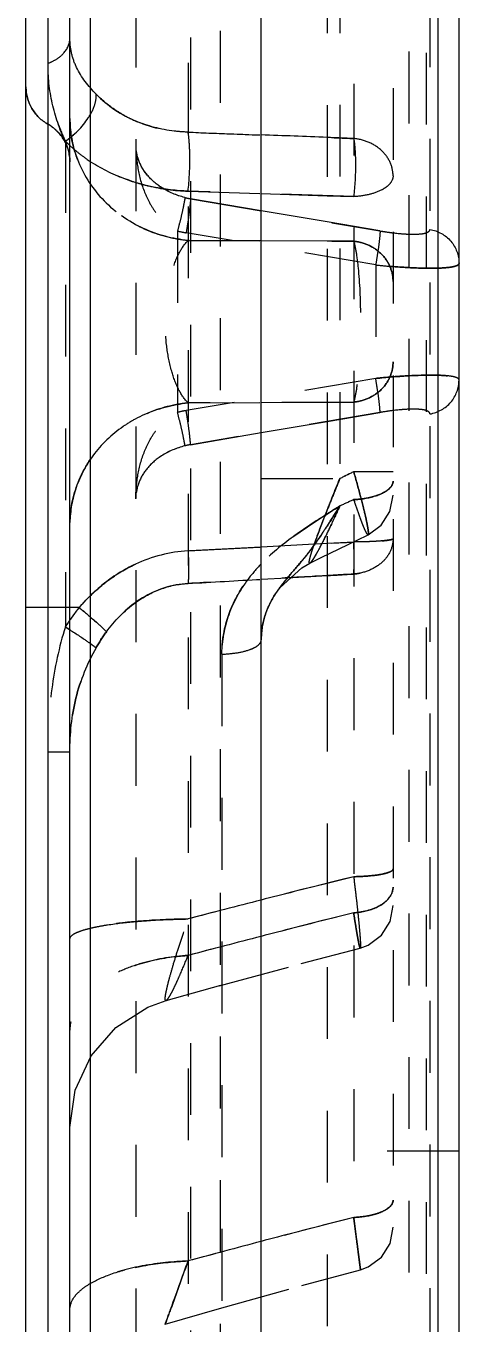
# Model space of a CAD drawing. Header units: millimetres. Extents: x 1727 to 4210, y -6182 to 759.
# Drawn here: x 3011.46 to 3021.31, y -535.51 to -505.99 of the extents above; entities that cross this region are included whole.
import ezdxf

# ---------------------------------------------------------------- set-up
doc = ezdxf.new("R2010")
doc.units = ezdxf.units.MM
doc.header["$LTSCALE"] = 16.335
doc.linetypes.add('HIDDEN', pattern=[0.2, 0.1, -0.1])
doc.layers.get('0').update_dxf_attribs({"linetype": 'CONTINUOUS'})
doc.layers.add('DEFAULT_2', color=8, linetype='HIDDEN')

msp = doc.modelspace()

# ---------------------------------------------------------------- linework, layer by layer
at = {"color": 7, "linetype": 'Continuous'}
for p, q in [((3012.931, -593.711), (3012.935, -415.917)), ((3016.811, -591.714), (3016.811, -415.714)), ((3020.838, -591.503), (3020.838, -415.925)), ((3012.461, -593.626), (3012.461, -416.416)), ((3021.311, -591.003), (3021.311, -416.424)), ((3011.961, -458.873), (3011.961, -560.443)), ((3011.461, -560.688), (3011.461, -459.739))]:
    msp.add_line(p, q, dxfattribs=at)
at = {"layer": 'DEFAULT_2', "color": 8, "linetype": 'HIDDEN'}
for p, q in [((3015.881, -417.893), (3015.881, -589.534)), ((3018.311, -419.579), (3018.311, -587.849)), ((3013.961, -423.623), (3013.961, -577.455)), ((3020.172, -428.163), (3020.172, -589.844)), ((3020.567, -428.191), (3020.567, -581.852)), ((3015.148, -428.418), (3015.148, -581.625)), ((3020.65, -430.15), (3020.65, -579.893)), ((3015.201, -431.11), (3015.201, -578.932)), ((3018.916, -477.898), (3018.916, -533.085)), ((3019.811, -478), (3019.811, -533.309)), ((3018.602, -478.379), (3018.602, -516.279)), ((3012.357, -508.608), (3012.357, -519.655)), ((3015.148, -509.744), (3016.811, -509.8)), ((3016.811, -509.8), (3018.311, -509.85)), ((3015.201, -509.917), (3019.513, -510.649)), ((3016.811, -510.19), (3015.201, -509.917)), ((3018.311, -509.85), (3018.916, -509.87)), ((3018.311, -510.445), (3016.811, -510.19)), ((3014.909, -510.65), (3014.909, -514.777)), ((3019.416, -511.424), (3015.104, -510.692)), ((3019.513, -510.649), (3018.311, -510.445)), ((3016.811, -510.874), (3015.148, -510.865)), ((3015.148, -510.866), (3018.916, -510.885)), ((3018.311, -510.882), (3016.811, -510.874)), ((3018.916, -510.885), (3018.311, -510.882)), ((3019.416, -511.424), (3019.416, -514.004)), ((3019.416, -514.004), (3015.104, -514.735)), ((3018.916, -514.542), (3015.148, -514.562)), ((3016.811, -514.553), (3018.311, -514.545)), ((3018.311, -514.545), (3018.916, -514.542)), ((3015.148, -514.562), (3016.811, -514.553)), ((3019.513, -514.779), (3015.201, -515.511)), ((3018.311, -514.983), (3019.513, -514.779)), ((3016.811, -515.237), (3018.311, -514.983)), ((3015.201, -515.511), (3016.811, -515.237)), ((3016.811, -516.279), (3018.602, -516.279)), ((3019.811, -516.129), (3018.916, -516.129)), ((3018.928, -516.795), (3018.916, -516.76)), ((3019.242, -517.561), (3019.54, -517.343)), ((3015.148, -517.927), (3018.916, -517.724)), ((3018.021, -517.772), (3016.811, -517.838)), ((3018.311, -517.757), (3018.021, -517.772)), ((3018.175, -518.078), (3018.993, -517.68)), ((3018.916, -517.724), (3018.311, -517.757)), ((3018.993, -517.679), (3019.242, -517.561)), ((3019.24, -517.561), (3019.241, -517.561)), ((3019.242, -517.561), (3019.241, -517.561)), ((3016.811, -517.838), (3015.148, -517.928)), ((3017.921, -518.203), (3018.176, -518.077)), ((3017.921, -518.203), (3017.921, -518.204)), ((3016.811, -518.572), (3017.413, -518.54)), ((3017.413, -518.54), (3017.66, -518.526)), ((3017.66, -518.526), (3017.938, -518.51)), ((3017.938, -518.51), (3018.311, -518.488)), ((3012.671, -519.214), (3011.461, -519.214)), ((3015.916, -520.277), (3015.916, -566.321)), ((3012.461, -522.503), (3011.961, -522.503)), ((3018.916, -525.336), (3018.311, -525.487)), ((3018.916, -526.158), (3018.311, -526.309)), ((3017.723, -527.312), (3019.064, -526.958)), ((3015.853, -527.818), (3017.767, -527.3)), ((3014.649, -528.153), (3015.897, -527.806)), ((3021.311, -531.579), (3018.311, -531.579)), ((3018.916, -533.085), (3018.311, -533.24))]:
    msp.add_line(p, q, dxfattribs=at)
for points in [[(3019.54, -517.343), (3019.741, -517.027), (3019.811, -516.658)], [(3017.102, -518.956), (3017.24, -518.757), (3017.733, -518.31), (3017.92, -518.204)], [(3019.064, -526.958), (3019.248, -526.89), (3019.546, -526.669), (3019.742, -526.355), (3019.811, -525.99)], [(3013.509, -528.763), (3014.236, -528.302), (3014.649, -528.153)], [(3012.461, -531.041), (3012.584, -530.191), (3012.944, -529.409), (3013.509, -528.763)], [(3019.07, -534.275), (3019.248, -534.209), (3019.546, -533.988), (3019.742, -533.674), (3019.811, -533.309)], [(3014.63, -535.509), (3015.866, -535.156), (3017.736, -534.636), (3019.07, -534.275)]]:
    msp.add_lwpolyline(points, dxfattribs=at)
for centre, radius, start, end in [((3015.109, -505.45), 2.935, 239.8333, 246.6783), ((3011.463, -509.097), 1.006, 42.9667, 60.316), ((3015.882, -506.908), 3.913, 199.2385, 205.7484), ((3015.074, -508.091), 2.613, 180.0476, 197.9638), ((3011.243, -506.979), 1.973, 308.2545, 318.1461), ((3011.308, -507.064), 1.867, 304.177, 308.2903), ((3014.649, -506.335), 3.228, 224.7585, 227.0194), ((3022.993, -331.898), 176.678, 267.45497, 267.9949), ((3009.634, -723.572), 215.224, 87.68937, 88.0889), ((3008.667, -739.916), 231.593, 87.46351, 87.61326), ((3014.762, -506.212), 3.395, 227.0328, 230.9728), ((3015.212, -505.456), 4.28, 248.4963, 252.9354), ((3015.439, -508.498), 1.439, 255.2935, 260.469), ((3015.478, -508.482), 2.242, 255.2888, 260.384), ((3020.581, -504.388), 6.352, 260.3171, 263.0846), ((3020.951, -496.839), 14.665, 263.992, 265.5771), ((3020.954, -496.821), 14.683, 265.5707, 266.8637), ((3020.942, -528.432), 14.509, 93.1358, 94.4336), ((3020.941, -528.477), 14.553, 94.4197, 96.0167), ((3015.478, -516.946), 2.242, 99.616, 104.7112), ((3020.581, -521.039), 6.351, 96.9145, 99.6828), ((3015.439, -516.93), 1.439, 99.531, 104.7065), ((3058.561, -596.47), 89.592, 116.26485, 116.48696), ((3058.509, -596.365), 89.476, 116.26466, 116.48707), ((3037.677, -547.721), 36.243, 121.7566, 122.3023), ((3058.302, -603.05), 94.853, 114.53403, 114.74242), ((3058.248, -602.932), 94.724, 114.53386, 114.74252), ((3006.546, -509.666), 14.057, 326.0704, 326.8123), ((3012.097, -513.501), 7.311, 320.3055, 321.3229), ((3019.533, -520.844), 3.78, 136.1693, 143.0475), ((3018.813, -517.239), 1.218, 274.8459, 281.3396), ((3019.146, -520.195), 2.39, 146.7485, 148.8421), ((3016.028, -521.936), 4.322, 140.9669, 148.1534), ((3015.969, -521.892), 4.248, 140.9126, 145.6496), ((3016.119, -521.993), 4.43, 145.6699, 148.1423), ((3003.432, -533.841), 16.76, 57.3868, 57.8233), ((3016.111, -521.851), 3.507, 143.5373, 150.6296), ((3018.581, -519.952), 1.769, 177.3919, 180.0187), ((3082.374, -782.17), 264.557, 103.87857, 104.72074), ((3019.568, -524.837), 0.425, 291.2692, 293.9858), ((3084.343, -790.049), 272.678, 104.01399, 104.33907), ((3078.693, -767.957), 249.875, 104.33852, 104.73255), ((3082.842, -782.493), 264.187, 104.00315, 104.84698), ((3083.578, -785.387), 267.172, 104.13977, 104.47174), ((3079.894, -771.266), 252.578, 104.4631, 104.85313), ((3082.807, -783.892), 258.817, 104.29173, 105.15422), ((3082.615, -783.188), 258.088, 104.42747, 104.77158), ((3080.203, -774.153), 248.736, 104.76506, 105.16168)]:
    msp.add_arc(centre, radius, start, end, dxfattribs=at)
for points, knots in [([(3011.961, -506.838), (3012.029, -506.813), (3012.158, -506.749), (3012.368, -506.585), (3012.461, -506.392), (3012.461, -506.27)], [0, 0, 0, 0, 0.274153, 0.538361, 1, 1, 1, 1]), ([(3013.055, -507.537), (3012.88, -507.357), (3012.647, -507.066), (3012.486, -506.613), (3012.461, -506.384), (3012.461, -506.27)], [0, 0, 0, 0, 0.524263, 0.75968, 1, 1, 1, 1]), ([(3012.357, -508.608), (3012.225, -508.335), (3012.025, -507.753), (3011.961, -507.143), (3011.961, -506.838)], [0, 0, 0, 0, 0.499177, 1, 1, 1, 1]), ([(3011.961, -508.223), (3011.812, -508.139), (3011.555, -507.888), (3011.461, -507.541), (3011.461, -507.371)], [0, 0, 0, 0, 0.501669, 1, 1, 1, 1]), ([(3011.461, -507.371), (3011.461, -507.541), (3011.555, -507.888), (3011.812, -508.139), (3011.961, -508.223)], [0, 0, 0, 0, 0.498332, 1, 1, 1, 1]), ([(3012.357, -508.608), (3012.562, -508.469), (3012.825, -508.207), (3013.03, -507.814), (3013.064, -507.617), (3013.055, -507.537)], [0, 0, 0, 0, 0.562007, 0.815249, 1, 1, 1, 1]), ([(3013.634, -507.987), (3013.58, -507.955), (3013.372, -507.825), (3013.181, -507.668), (3013.055, -507.536)], [0, 0, 0, 0, 0.256055, 1, 1, 1, 1]), ([(3013.055, -507.537), (3013.313, -507.804), (3013.976, -508.239), (3014.75, -508.393), (3015.148, -508.402)], [0, 0, 0, 0, 0.482753, 1, 1, 1, 1]), ([(3012.461, -509.076), (3012.461, -508.906), (3012.368, -508.559), (3012.11, -508.308), (3011.961, -508.223)], [0, 0, 0, 0, 0.498331, 1, 1, 1, 1]), ([(3015.148, -510.866), (3014.799, -510.831), (3014.091, -510.644), (3013.335, -510.117), (3012.88, -509.544), (3012.56, -508.932), (3012.461, -508.421), (3012.461, -508.093)], [0, 0, 0, 0, 0.249226, 0.510836, 0.640631, 0.766623, 1, 1, 1, 1]), ([(3015.148, -508.402), (3015.043, -508.399), (3014.633, -508.371), (3014.228, -508.266), (3013.947, -508.145)], [0, 0, 0, 0, 0.255199, 1, 1, 1, 1]), ([(3015.148, -509.745), (3014.62, -509.727), (3013.596, -509.522), (3012.705, -508.959), (3012.357, -508.608)], [0, 0, 0, 0, 0.516511, 1, 1, 1, 1]), ([(3015.148, -508.402), (3015.462, -508.416), (3016.247, -508.45), (3017.503, -508.49), (3018.445, -508.528), (3018.916, -508.549)], [0, 0, 0, 0, 0.250168, 0.624875, 1, 1, 1, 1]), ([(3015.148, -509.745), (3015.176, -509.498), (3015.195, -509.131), (3015.183, -508.683), (3015.163, -508.482), (3015.148, -508.402)], [0, 0, 0, 0, 0.552547, 0.816686, 1, 1, 1, 1]), ([(3019.811, -509.398), (3019.811, -509.293), (3019.763, -509.078), (3019.564, -508.807), (3019.269, -508.618), (3019.036, -508.56), (3018.916, -508.549)], [0, 0, 0, 0, 0.232548, 0.47518, 0.73207, 1, 1, 1, 1]), ([(3018.916, -508.549), (3018.931, -508.633), (3018.95, -508.83), (3018.961, -509.271), (3018.943, -509.628), (3018.916, -509.87)], [0, 0, 0, 0, 0.192874, 0.447533, 1, 1, 1, 1]), ([(3012.589, -508.897), (3012.696, -509.229), (3013.056, -509.868), (3013.627, -510.324), (3013.945, -510.498)], [0, 0, 0, 0, 0.490309, 1, 1, 1, 1]), ([(3012.624, -508.85), (3012.699, -508.91), (3013.014, -509.145), (3013.367, -509.329), (3013.643, -509.438)], [0, 0, 0, 0, 0.24442, 1, 1, 1, 1]), ([(3015.074, -509.89), (3014.887, -509.841), (3014.562, -509.706), (3014.199, -509.392), (3014.002, -509.043), (3013.961, -508.8), (3013.961, -508.685)], [0, 0, 0, 0, 0.328932, 0.589118, 0.804004, 1, 1, 1, 1]), ([(3013.961, -508.685), (3013.961, -508.868), (3013.992, -509.237), (3014.115, -509.687), (3014.276, -510.027), (3014.435, -510.273), (3014.644, -510.491), (3014.816, -510.604), (3014.909, -510.65)], [0, 0, 0, 0, 0.240075, 0.482684, 0.606522, 0.733271, 0.864289, 1, 1, 1, 1]), ([(3015.074, -509.89), (3014.886, -509.841), (3014.561, -509.705), (3014.199, -509.39), (3014.002, -509.042), (3013.961, -508.8), (3013.961, -508.685)], [0, 0, 0, 0, 0.33003, 0.589908, 0.804209, 1, 1, 1, 1]), ([(3019.811, -509.398), (3019.811, -509.459), (3019.766, -509.557), (3019.662, -509.652), (3019.505, -509.75), (3019.253, -509.835), (3019.033, -509.864), (3018.916, -509.87)], [0, 0, 0, 0, 0.168387, 0.271987, 0.391469, 0.674954, 1, 1, 1, 1]), ([(3013.956, -509.548), (3014.051, -509.577), (3014.441, -509.682), (3014.844, -509.734), (3015.148, -509.745)], [0, 0, 0, 0, 0.247433, 1, 1, 1, 1]), ([(3015.074, -509.889), (3015.075, -509.92), (3015.057, -510.01), (3015.026, -510.178), (3014.972, -510.401), (3014.931, -510.565), (3014.909, -510.65)], [0, 0, 0, 0, 0.118692, 0.347534, 0.661469, 1, 1, 1, 1]), ([(3015.201, -509.917), (3015.204, -509.948), (3015.195, -510.039), (3015.178, -510.21), (3015.145, -510.438), (3015.118, -510.605), (3015.104, -510.692)], [0, 0, 0, 0, 0.119549, 0.348735, 0.662352, 1, 1, 1, 1]), ([(3013.945, -510.498), (3014.041, -510.55), (3014.421, -510.732), (3014.837, -510.835), (3015.148, -510.866)], [0, 0, 0, 0, 0.258804, 1, 1, 1, 1]), ([(3019.513, -510.649), (3019.516, -510.68), (3019.508, -510.771), (3019.491, -510.942), (3019.457, -511.169), (3019.431, -511.337), (3019.416, -511.424)], [0, 0, 0, 0, 0.119784, 0.348747, 0.662174, 1, 1, 1, 1]), ([(3019.513, -510.649), (3019.516, -510.68), (3019.508, -510.771), (3019.491, -510.942), (3019.457, -511.169), (3019.431, -511.337), (3019.416, -511.424)], [0, 0, 0, 0, 0.119795, 0.348763, 0.662185, 1, 1, 1, 1]), ([(3019.513, -510.649), (3019.658, -510.673), (3019.87, -510.703), (3020.14, -510.723), (3020.309, -510.727), (3020.451, -510.717), (3020.562, -510.7), (3020.65, -510.654), (3020.65, -510.616)], [0, 0, 0, 0, 0.376776, 0.54522, 0.691781, 0.811112, 0.901305, 1, 1, 1, 1]), ([(3020.65, -510.616), (3020.829, -510.647), (3021.175, -510.835), (3021.311, -511.206), (3021.311, -511.385)], [0, 0, 0, 0, 0.503792, 1, 1, 1, 1]), ([(3020.65, -510.616), (3020.829, -510.647), (3021.175, -510.835), (3021.311, -511.206), (3021.311, -511.385)], [0, 0, 0, 0, 0.503794, 1, 1, 1, 1]), ([(3015.148, -514.562), (3015.063, -514.477), (3014.912, -514.243), (3014.755, -513.815), (3014.653, -513.29), (3014.616, -512.714), (3014.653, -512.137), (3014.755, -511.613), (3014.913, -511.184), (3015.063, -510.95), (3015.148, -510.865)], [0, 0, 0, 0, 0.091864, 0.209456, 0.348884, 0.500014, 0.651139, 0.790561, 0.908155, 1, 1, 1, 1]), ([(3019.811, -511.799), (3019.811, -511.691), (3019.767, -511.463), (3019.568, -511.165), (3019.268, -510.958), (3019.032, -510.896), (3018.916, -510.885)], [0, 0, 0, 0, 0.232517, 0.486882, 0.749301, 1, 1, 1, 1]), ([(3018.916, -510.885), (3018.943, -510.985), (3018.99, -511.23), (3019.054, -511.839), (3019.081, -512.714), (3019.054, -513.588), (3018.99, -514.198), (3018.943, -514.442), (3018.916, -514.542)], [0, 0, 0, 0, 0.084602, 0.20261, 0.500009, 0.797401, 0.915407, 1, 1, 1, 1]), ([(3018.916, -510.885), (3019.032, -510.896), (3019.268, -510.958), (3019.568, -511.165), (3019.767, -511.463), (3019.811, -511.691), (3019.811, -511.799)], [0, 0, 0, 0, 0.250698, 0.513118, 0.767484, 1, 1, 1, 1]), ([(3021.311, -511.385), (3021.311, -511.404), (3021.278, -511.433), (3021.227, -511.451), (3021.134, -511.475), (3020.977, -511.491), (3020.636, -511.504), (3020.108, -511.485), (3019.66, -511.448), (3019.416, -511.424)], [0, 0, 0, 0, 0.029851, 0.054778, 0.087759, 0.178206, 0.299859, 0.618873, 1, 1, 1, 1]), ([(3020.151, -511.482), (3020.309, -511.491), (3020.535, -511.5), (3020.818, -511.498), (3020.985, -511.49), (3021.124, -511.474), (3021.226, -511.455), (3021.311, -511.419), (3021.311, -511.385)], [0, 0, 0, 0, 0.401705, 0.570609, 0.713761, 0.828792, 0.913889, 1, 1, 1, 1]), ([(3018.916, -514.542), (3019.032, -514.531), (3019.268, -514.469), (3019.568, -514.262), (3019.767, -513.965), (3019.811, -513.736), (3019.811, -513.628)], [0, 0, 0, 0, 0.250698, 0.513118, 0.767484, 1, 1, 1, 1]), ([(3019.811, -513.628), (3019.811, -513.736), (3019.767, -513.965), (3019.568, -514.262), (3019.268, -514.469), (3019.032, -514.531), (3018.916, -514.542)], [0, 0, 0, 0, 0.232517, 0.486882, 0.749301, 1, 1, 1, 1]), ([(3019.416, -514.004), (3019.66, -513.978), (3020.108, -513.943), (3020.636, -513.923), (3020.977, -513.936), (3021.134, -513.953), (3021.227, -513.976), (3021.278, -513.994), (3021.311, -514.023), (3021.311, -514.042)], [0, 0, 0, 0, 0.381151, 0.700179, 0.82159, 0.912164, 0.945118, 0.97001, 1, 1, 1, 1]), ([(3021.311, -514.042), (3021.311, -514.008), (3021.226, -513.972), (3021.124, -513.953), (3020.985, -513.937), (3020.817, -513.93), (3020.533, -513.928), (3020.307, -513.937), (3020.148, -513.945)], [0, 0, 0, 0, 0.086089, 0.171206, 0.286263, 0.429439, 0.598356, 1, 1, 1, 1]), ([(3019.513, -514.779), (3019.516, -514.748), (3019.508, -514.656), (3019.491, -514.485), (3019.457, -514.258), (3019.431, -514.091), (3019.416, -514.004)], [0, 0, 0, 0, 0.119795, 0.348763, 0.662185, 1, 1, 1, 1]), ([(3020.65, -514.812), (3020.829, -514.781), (3021.175, -514.592), (3021.311, -514.221), (3021.311, -514.042)], [0, 0, 0, 0, 0.503794, 1, 1, 1, 1]), ([(3012.461, -517.334), (3012.461, -517.006), (3012.56, -516.495), (3012.88, -515.883), (3013.335, -515.311), (3014.091, -514.784), (3014.799, -514.596), (3015.148, -514.562)], [0, 0, 0, 0, 0.233377, 0.359368, 0.489163, 0.750773, 1, 1, 1, 1]), ([(3015.148, -514.562), (3015.047, -514.572), (3014.631, -514.633), (3014.226, -514.776), (3013.946, -514.929)], [0, 0, 0, 0, 0.241041, 1, 1, 1, 1]), ([(3013.961, -516.743), (3013.961, -516.56), (3013.992, -516.191), (3014.115, -515.741), (3014.276, -515.4), (3014.435, -515.155), (3014.644, -514.937), (3014.816, -514.824), (3014.909, -514.777)], [0, 0, 0, 0, 0.240075, 0.482684, 0.606522, 0.733271, 0.864289, 1, 1, 1, 1]), ([(3015.074, -515.538), (3015.075, -515.507), (3015.057, -515.418), (3015.026, -515.25), (3014.972, -515.027), (3014.931, -514.863), (3014.909, -514.778)], [0, 0, 0, 0, 0.118692, 0.347534, 0.661469, 1, 1, 1, 1]), ([(3015.201, -515.511), (3015.204, -515.48), (3015.195, -515.388), (3015.178, -515.217), (3015.145, -514.99), (3015.118, -514.822), (3015.104, -514.735)], [0, 0, 0, 0, 0.119549, 0.348735, 0.662352, 1, 1, 1, 1]), ([(3020.65, -514.812), (3020.65, -514.773), (3020.562, -514.726), (3020.45, -514.71), (3020.306, -514.7), (3020.136, -514.705), (3019.867, -514.725), (3019.657, -514.754), (3019.513, -514.779)], [0, 0, 0, 0, 0.098738, 0.190204, 0.311151, 0.458426, 0.626686, 1, 1, 1, 1]), ([(3013.946, -514.929), (3013.852, -514.98), (3013.489, -515.203), (3013.173, -515.505), (3012.985, -515.762)], [0, 0, 0, 0, 0.251328, 1, 1, 1, 1]), ([(3015.074, -515.538), (3014.886, -515.586), (3014.561, -515.722), (3014.199, -516.037), (3014.002, -516.385), (3013.961, -516.628), (3013.961, -516.743)], [0, 0, 0, 0, 0.33003, 0.589908, 0.804209, 1, 1, 1, 1]), ([(3015.074, -515.538), (3014.887, -515.587), (3014.562, -515.721), (3014.199, -516.036), (3014.002, -516.385), (3013.961, -516.628), (3013.961, -516.743)], [0, 0, 0, 0, 0.328932, 0.589118, 0.804004, 1, 1, 1, 1]), ([(3012.985, -515.762), (3012.813, -515.996), (3012.549, -516.503), (3012.461, -517.066), (3012.461, -517.334)], [0, 0, 0, 0, 0.519763, 1, 1, 1, 1]), ([(3018.602, -516.279), (3018.552, -516.4), (3018.455, -516.638), (3018.315, -516.988), (3018.187, -517.316), (3018.077, -517.61), (3017.99, -517.856), (3017.936, -518.024), (3017.912, -518.125), (3017.904, -518.167), (3017.904, -518.191), (3017.906, -518.201), (3017.913, -518.206), (3017.918, -518.205), (3017.921, -518.203)], [0, 0, 0, 0, 0.190258, 0.374632, 0.547124, 0.701694, 0.830946, 0.926301, 0.95918, 0.981408, 0.988479, 0.993113, 0.996235, 1, 1, 1, 1]), ([(3018.31, -517.002), (3018.334, -516.942), (3018.429, -516.7), (3018.525, -516.458), (3018.602, -516.279)], [0, 0, 0, 0, 0.247467, 1, 1, 1, 1]), ([(3018.916, -516.129), (3018.969, -516.308), (3019.04, -516.568), (3019.127, -516.901), (3019.178, -517.113), (3019.217, -517.29), (3019.241, -517.422), (3019.251, -517.506), (3019.25, -517.546), (3019.245, -517.559), (3019.241, -517.561)], [0, 0, 0, 0, 0.378615, 0.549494, 0.699583, 0.823494, 0.916513, 0.975447, 0.991676, 1, 1, 1, 1]), ([(3019.241, -517.561), (3019.245, -517.559), (3019.249, -517.546), (3019.251, -517.506), (3019.241, -517.423), (3019.217, -517.29), (3019.178, -517.113), (3019.127, -516.901), (3019.04, -516.568), (3018.969, -516.308), (3018.916, -516.129)], [0, 0, 0, 0, 0.008323, 0.024528, 0.083395, 0.176416, 0.300368, 0.450484, 0.621369, 1, 1, 1, 1]), ([(3019.811, -516.339), (3019.811, -516.463), (3019.63, -516.598), (3019.422, -516.677), (3019.205, -516.735), (3019.033, -516.755), (3018.916, -516.76)], [0, 0, 0, 0, 0.356908, 0.501548, 0.66195, 1, 1, 1, 1]), ([(3018.916, -516.76), (3019.084, -516.752), (3019.326, -516.717), (3019.602, -516.607), (3019.707, -516.532), (3019.745, -516.491)], [0, 0, 0, 0, 0.570517, 0.812701, 1, 1, 1, 1]), ([(3019.745, -516.491), (3019.756, -516.479), (3019.791, -516.436), (3019.811, -516.379), (3019.811, -516.339)], [0, 0, 0, 0, 0.29123, 1, 1, 1, 1]), ([(3015.916, -520.277), (3015.916, -519.891), (3016.05, -519.3), (3016.448, -518.632), (3016.941, -518.049), (3017.68, -517.483), (3018.297, -517.093), (3018.602, -516.904)], [0, 0, 0, 0, 0.256455, 0.386125, 0.514743, 0.761613, 1, 1, 1, 1]), ([(3018.602, -516.904), (3018.532, -517.052), (3018.432, -517.271), (3018.298, -517.553), (3018.203, -517.741), (3018.115, -517.907), (3018.038, -518.044), (3017.982, -518.136), (3017.944, -518.184), (3017.928, -518.2), (3017.921, -518.204)], [0, 0, 0, 0, 0.335153, 0.490751, 0.635167, 0.764829, 0.874385, 0.955657, 0.982973, 1, 1, 1, 1]), ([(3018.31, -517.526), (3018.334, -517.478), (3018.434, -517.272), (3018.53, -517.064), (3018.602, -516.904)], [0, 0, 0, 0, 0.232849, 1, 1, 1, 1]), ([(3018.602, -516.904), (3018.578, -516.943), (3018.482, -517.096), (3018.384, -517.248), (3018.311, -517.361)], [0, 0, 0, 0, 0.254116, 1, 1, 1, 1]), ([(3018.311, -517.361), (3018.335, -517.324), (3018.433, -517.172), (3018.53, -517.019), (3018.602, -516.904)], [0, 0, 0, 0, 0.2456, 1, 1, 1, 1]), ([(3018.916, -516.76), (3018.953, -516.872), (3019.006, -517.031), (3019.078, -517.228), (3019.124, -517.346), (3019.162, -517.438), (3019.196, -517.507), (3019.215, -517.543), (3019.235, -517.563), (3019.241, -517.561)], [0, 0, 0, 0, 0.406661, 0.578304, 0.723691, 0.840124, 0.92533, 0.978063, 1, 1, 1, 1]), ([(3018.31, -517.087), (3018.048, -517.252), (3017.521, -517.596), (3017.028, -517.995), (3016.806, -518.226)], [0, 0, 0, 0, 0.491171, 1, 1, 1, 1]), ([(3018.154, -517.405), (3018.167, -517.373), (3018.218, -517.238), (3018.271, -517.104), (3018.31, -517.002)], [0, 0, 0, 0, 0.243853, 1, 1, 1, 1]), ([(3018.311, -517.361), (3018.268, -517.426), (3018.102, -517.676), (3017.926, -517.919), (3017.787, -518.092)], [0, 0, 0, 0, 0.260209, 1, 1, 1, 1]), ([(3018.019, -517.776), (3018.029, -517.747), (3018.073, -517.623), (3018.118, -517.5), (3018.154, -517.405)], [0, 0, 0, 0, 0.234578, 1, 1, 1, 1]), ([(3017.804, -518.07), (3017.839, -518.027), (3017.98, -517.845), (3018.113, -517.657), (3018.21, -517.513)], [0, 0, 0, 0, 0.242644, 1, 1, 1, 1]), ([(3017.92, -518.204), (3017.917, -518.206), (3017.904, -518.204), (3017.905, -518.177), (3017.907, -518.146), (3017.919, -518.095), (3017.936, -518.031), (3017.959, -517.955), (3017.987, -517.869), (3018.008, -517.808), (3018.019, -517.776)], [0, 0, 0, 0, 0.025682, 0.066484, 0.142683, 0.254897, 0.401325, 0.577723, 0.778993, 1, 1, 1, 1]), ([(3017.921, -518.203), (3017.93, -518.199), (3017.949, -518.178), (3017.98, -518.137), (3018.019, -518.075), (3018.088, -517.958), (3018.187, -517.773), (3018.267, -517.614), (3018.31, -517.526)], [0, 0, 0, 0, 0.038459, 0.105093, 0.199262, 0.318671, 0.623117, 1, 1, 1, 1]), ([(3019.811, -517.649), (3019.811, -517.656), (3019.782, -517.668), (3019.737, -517.678), (3019.654, -517.69), (3019.547, -517.7), (3019.413, -517.71), (3019.201, -517.72), (3019.032, -517.723), (3018.916, -517.724)], [0, 0, 0, 0, 0.024005, 0.080839, 0.171473, 0.293117, 0.442036, 0.61345, 1, 1, 1, 1]), ([(3019.811, -517.649), (3019.811, -517.748), (3019.762, -517.954), (3019.561, -518.211), (3019.266, -518.389), (3019.035, -518.443), (3018.916, -518.453)], [0, 0, 0, 0, 0.226532, 0.466796, 0.72613, 1, 1, 1, 1]), ([(3018.916, -518.453), (3018.924, -518.346), (3018.929, -518.103), (3018.922, -517.86), (3018.916, -517.724)], [0, 0, 0, 0, 0.439506, 1, 1, 1, 1]), ([(3018.916, -518.453), (3018.925, -518.346), (3018.929, -518.103), (3018.922, -517.86), (3018.916, -517.724)], [0, 0, 0, 0, 0.439527, 1, 1, 1, 1]), ([(3019.554, -517.699), (3019.591, -517.696), (3019.654, -517.69), (3019.737, -517.678), (3019.782, -517.668), (3019.811, -517.656), (3019.811, -517.649)], [0, 0, 0, 0, 0.414962, 0.724141, 0.918055, 1, 1, 1, 1]), ([(3012.671, -519.214), (3012.829, -519.035), (3013.169, -518.696), (3013.767, -518.291), (3014.435, -518.021), (3014.91, -517.938), (3015.148, -517.927)], [0, 0, 0, 0, 0.25028, 0.500265, 0.750507, 1, 1, 1, 1]), ([(3015.148, -517.927), (3015.155, -518.067), (3015.161, -518.314), (3015.157, -518.561), (3015.148, -518.668)], [0, 0, 0, 0, 0.566654, 1, 1, 1, 1]), ([(3015.148, -517.928), (3015.155, -518.067), (3015.161, -518.314), (3015.157, -518.562), (3015.148, -518.668)], [0, 0, 0, 0, 0.566646, 1, 1, 1, 1]), ([(3017.787, -518.092), (3017.674, -518.232), (3017.431, -518.508), (3017.199, -518.796), (3017.102, -518.957)], [0, 0, 0, 0, 0.48911, 1, 1, 1, 1]), ([(3013.949, -518.229), (3013.703, -518.343), (3013.238, -518.63), (3012.85, -519.011), (3012.671, -519.214)], [0, 0, 0, 0, 0.49969, 1, 1, 1, 1]), ([(3017.313, -518.657), (3017.347, -518.615), (3017.482, -518.451), (3017.622, -518.292), (3017.722, -518.171)], [0, 0, 0, 0, 0.254955, 1, 1, 1, 1]), ([(3015.148, -518.668), (3014.786, -518.685), (3014.051, -518.931), (3013.514, -519.464), (3013.29, -519.766)], [0, 0, 0, 0, 0.490601, 1, 1, 1, 1]), ([(3013.954, -519.101), (3014.128, -518.976), (3014.508, -518.768), (3014.934, -518.677), (3015.148, -518.668)], [0, 0, 0, 0, 0.500904, 1, 1, 1, 1]), ([(3018.916, -518.453), (3018.602, -518.471), (3017.817, -518.518), (3016.561, -518.584), (3015.619, -518.641), (3015.148, -518.668)], [0, 0, 0, 0, 0.250047, 0.624957, 1, 1, 1, 1]), ([(3016.512, -518.572), (3016.328, -518.817), (3016.024, -519.358), (3015.916, -519.973), (3015.916, -520.278)], [0, 0, 0, 0, 0.501536, 1, 1, 1, 1]), ([(3017.102, -518.957), (3017.012, -519.105), (3016.864, -519.425), (3016.812, -519.776), (3016.812, -519.952)], [0, 0, 0, 0, 0.494869, 1, 1, 1, 1]), ([(3016.907, -519.373), (3016.919, -519.336), (3016.972, -519.193), (3017.042, -519.056), (3017.101, -518.958)], [0, 0, 0, 0, 0.252633, 1, 1, 1, 1]), ([(3012.671, -519.214), (3012.798, -519.318), (3013.008, -519.498), (3013.214, -519.684), (3013.29, -519.766)], [0, 0, 0, 0, 0.594902, 1, 1, 1, 1]), ([(3012.671, -519.214), (3012.799, -519.318), (3013.009, -519.498), (3013.215, -519.684), (3013.29, -519.766)], [0, 0, 0, 0, 0.596707, 1, 1, 1, 1]), ([(3012.357, -519.655), (3012.214, -520.114), (3012.011, -521.059), (3011.961, -522.022), (3011.961, -522.503)], [0, 0, 0, 0, 0.499637, 1, 1, 1, 1]), ([(3012.357, -519.655), (3012.501, -519.746), (3012.701, -519.874), (3012.932, -520.036), (3013.02, -520.102), (3013.054, -520.131)], [0, 0, 0, 0, 0.606745, 0.842069, 1, 1, 1, 1]), ([(3013.055, -520.131), (3012.853, -520.488), (3012.538, -521.262), (3012.461, -522.09), (3012.461, -522.502)], [0, 0, 0, 0, 0.499203, 1, 1, 1, 1]), ([(3012.461, -522.503), (3012.461, -522.091), (3012.538, -521.262), (3012.853, -520.488), (3013.055, -520.131)], [0, 0, 0, 0, 0.500793, 1, 1, 1, 1]), ([(3015.916, -520.276), (3016.029, -520.272), (3016.245, -520.252), (3016.498, -520.197), (3016.662, -520.126), (3016.76, -520.066), (3016.812, -519.995), (3016.812, -519.952)], [0, 0, 0, 0, 0.339566, 0.649105, 0.773097, 0.871394, 1, 1, 1, 1]), ([(3019.811, -525.16), (3019.811, -525.172), (3019.793, -525.2), (3019.741, -525.227), (3019.659, -525.256), (3019.494, -525.294), (3019.242, -525.324), (3019.029, -525.334), (3018.916, -525.336)], [0, 0, 0, 0, 0.03619, 0.096383, 0.189168, 0.313916, 0.638093, 1, 1, 1, 1]), ([(3019.741, -525.225), (3019.752, -525.22), (3019.78, -525.207), (3019.811, -525.181), (3019.811, -525.16)], [0, 0, 0, 0, 0.362825, 1, 1, 1, 1]), ([(3018.916, -525.336), (3019.072, -525.333), (3019.296, -525.321), (3019.565, -525.28), (3019.677, -525.251), (3019.723, -525.233)], [0, 0, 0, 0, 0.575786, 0.820413, 1, 1, 1, 1]), ([(3018.916, -525.336), (3018.928, -525.446), (3018.953, -525.658), (3018.989, -525.963), (3019.018, -526.24), (3019.041, -526.478), (3019.056, -526.651), (3019.064, -526.765), (3019.068, -526.831), (3019.07, -526.883), (3019.07, -526.922), (3019.068, -526.943), (3019.067, -526.957), (3019.064, -526.958)], [0, 0, 0, 0, 0.202584, 0.39315, 0.565256, 0.713947, 0.834854, 0.883753, 0.924375, 0.956412, 0.979706, 0.994151, 1, 1, 1, 1]), ([(3019.811, -525.571), (3019.811, -525.642), (3019.756, -525.805), (3019.546, -525.99), (3019.253, -526.114), (3019.03, -526.151), (3018.916, -526.158)], [0, 0, 0, 0, 0.184405, 0.419658, 0.703869, 1, 1, 1, 1]), ([(3019.745, -525.783), (3019.756, -525.766), (3019.793, -525.701), (3019.811, -525.625), (3019.811, -525.571)], [0, 0, 0, 0, 0.272906, 1, 1, 1, 1]), ([(3018.916, -526.158), (3019.084, -526.147), (3019.391, -526.085), (3019.667, -525.902), (3019.745, -525.783)], [0, 0, 0, 0, 0.542367, 1, 1, 1, 1]), ([(3015.148, -526.297), (3014.809, -526.302), (3014.311, -526.322), (3013.672, -526.381), (3013.257, -526.436), (3012.92, -526.503), (3012.697, -526.567), (3012.569, -526.626), (3012.499, -526.67), (3012.461, -526.719), (3012.461, -526.749)], [0, 0, 0, 0, 0.365327, 0.538435, 0.69198, 0.817023, 0.909202, 0.942381, 0.967643, 1, 1, 1, 1]), ([(3012.461, -526.749), (3012.461, -526.701), (3012.549, -526.632), (3012.68, -526.576), (3012.852, -526.522), (3013.067, -526.473), (3013.437, -526.408), (3013.735, -526.375), (3013.945, -526.357)], [0, 0, 0, 0, 0.090328, 0.172956, 0.285679, 0.427555, 0.59664, 1, 1, 1, 1]), ([(3013.945, -526.357), (3014.043, -526.348), (3014.444, -526.317), (3014.845, -526.302), (3015.148, -526.297)], [0, 0, 0, 0, 0.245451, 1, 1, 1, 1]), ([(3014.649, -528.152), (3014.645, -528.153), (3014.631, -528.148), (3014.629, -528.119), (3014.629, -528.08), (3014.637, -528.02), (3014.651, -527.945), (3014.672, -527.854), (3014.698, -527.747), (3014.743, -527.578), (3014.812, -527.336), (3014.95, -526.89), (3015.065, -526.54), (3015.148, -526.297)], [0, 0, 0, 0, 0.007118, 0.01896, 0.039815, 0.070223, 0.109865, 0.158286, 0.214989, 0.279457, 0.429571, 0.603677, 1, 1, 1, 1]), ([(3019.064, -526.958), (3019.059, -526.959), (3019.052, -526.932), (3019.041, -526.902), (3019.027, -526.831), (3019.01, -526.742), (3018.989, -526.626), (3018.956, -526.429), (3018.931, -526.27), (3018.916, -526.158)], [0, 0, 0, 0, 0.018013, 0.068138, 0.15087, 0.26518, 0.409511, 0.582088, 1, 1, 1, 1]), ([(3018.916, -526.158), (3018.931, -526.27), (3018.956, -526.429), (3018.989, -526.626), (3019.01, -526.742), (3019.027, -526.831), (3019.041, -526.902), (3019.052, -526.932), (3019.059, -526.959), (3019.064, -526.958)], [0, 0, 0, 0, 0.417907, 0.590496, 0.734832, 0.849141, 0.931873, 0.981991, 1, 1, 1, 1]), ([(3015.148, -527.127), (3014.806, -527.147), (3014.295, -527.227), (3013.66, -527.448), (3013.238, -527.663), (3012.895, -527.922), (3012.643, -528.211), (3012.495, -528.516), (3012.461, -528.725), (3012.461, -528.824)], [0, 0, 0, 0, 0.298273, 0.4456, 0.583862, 0.708529, 0.818256, 0.914001, 1, 1, 1, 1]), ([(3013.945, -527.352), (3014.237, -527.254), (3014.64, -527.169), (3015.047, -527.133), (3015.148, -527.127)], [0, 0, 0, 0, 0.753365, 1, 1, 1, 1]), ([(3014.649, -528.152), (3014.661, -528.148), (3014.686, -528.119), (3014.725, -528.063), (3014.775, -527.972), (3014.835, -527.853), (3014.904, -527.705), (3015.012, -527.461), (3015.093, -527.265), (3015.148, -527.127)], [0, 0, 0, 0, 0.032714, 0.093694, 0.183404, 0.301, 0.444227, 0.610333, 1, 1, 1, 1]), ([(3019.811, -532.693), (3019.811, -532.816), (3019.617, -532.94), (3019.411, -533.011), (3019.196, -533.063), (3019.029, -533.08), (3018.916, -533.085)], [0, 0, 0, 0, 0.359891, 0.506381, 0.667123, 1, 1, 1, 1]), ([(3018.916, -533.085), (3019.082, -533.078), (3019.321, -533.046), (3019.597, -532.945), (3019.706, -532.874), (3019.745, -532.835)], [0, 0, 0, 0, 0.565979, 0.810814, 1, 1, 1, 1]), ([(3019.745, -532.835), (3019.755, -532.824), (3019.79, -532.784), (3019.811, -532.731), (3019.811, -532.693)], [0, 0, 0, 0, 0.293173, 1, 1, 1, 1]), ([(3019.07, -534.275), (3019.072, -534.275), (3019.068, -534.269), (3019.069, -534.263), (3019.066, -534.248), (3019.064, -534.225), (3019.059, -534.189), (3019.053, -534.143), (3019.042, -534.062), (3019.026, -533.939), (3019.004, -533.765), (3018.977, -533.561), (3018.947, -533.331), (3018.926, -533.169), (3018.916, -533.085)], [0, 0, 0, 0, 0.00438, 0.009853, 0.017514, 0.039387, 0.069852, 0.108683, 0.155652, 0.273059, 0.419596, 0.592272, 0.787375, 1, 1, 1, 1]), ([(3018.916, -533.085), (3018.936, -533.247), (3018.966, -533.477), (3019.004, -533.765), (3019.026, -533.938), (3019.045, -534.077), (3019.056, -534.179), (3019.067, -534.24), (3019.068, -534.268), (3019.07, -534.275)], [0, 0, 0, 0, 0.407515, 0.58014, 0.726653, 0.844073, 0.929919, 0.982353, 1, 1, 1, 1]), ([(3015.148, -534.075), (3014.808, -534.088), (3014.304, -534.138), (3013.667, -534.282), (3013.249, -534.419), (3012.907, -534.585), (3012.655, -534.768), (3012.499, -534.967), (3012.461, -535.113), (3012.461, -535.178)], [0, 0, 0, 0, 0.33103, 0.490471, 0.635265, 0.75879, 0.858747, 0.936542, 1, 1, 1, 1]), ([(3012.461, -535.178), (3012.461, -535.083), (3012.521, -534.929), (3012.673, -534.761), (3012.92, -534.572), (3013.348, -534.373), (3013.732, -534.267), (3013.945, -534.221)], [0, 0, 0, 0, 0.151754, 0.247866, 0.36264, 0.649021, 1, 1, 1, 1]), ([(3013.945, -534.221), (3014.043, -534.2), (3014.44, -534.125), (3014.844, -534.087), (3015.148, -534.075)], [0, 0, 0, 0, 0.24744, 1, 1, 1, 1]), ([(3014.629, -535.509), (3014.616, -535.544), (3014.724, -535.246), (3014.817, -534.996), (3015.025, -534.419), (3015.148, -534.075)], [0, 0, 0, 0, 0.073469, 0.281035, 1, 1, 1, 1]), ([(3015.148, -534.075), (3015.025, -534.419), (3014.853, -534.898), (3014.677, -535.375), (3014.629, -535.509)], [0, 0, 0, 0, 0.718957, 1, 1, 1, 1])]:
    msp.add_open_spline(points, degree=3, knots=knots, dxfattribs=at)
for points in [[(3012.199, -508.412), (3012.287, -508.506), (3012.357, -508.619), (3012.401, -508.74)], [(3012.401, -508.74), (3012.44, -508.847), (3012.461, -508.962), (3012.461, -509.076)], [(3018.916, -509.87), (3017.66, -509.828), (3016.404, -509.786), (3015.148, -509.745)], [(3015.148, -517.928), (3014.736, -517.946), (3014.323, -518.057), (3013.949, -518.229)], [(3015.148, -518.668), (3015.702, -518.636), (3016.257, -518.603), (3016.811, -518.572)], [(3017.147, -518.884), (3017.199, -518.806), (3017.255, -518.73), (3017.313, -518.657)], [(3018.311, -518.488), (3018.513, -518.476), (3018.714, -518.464), (3018.916, -518.453)], [(3013.29, -519.766), (3013.477, -519.515), (3013.7, -519.284), (3013.954, -519.101)], [(3016.813, -519.872), (3016.821, -519.703), (3016.853, -519.533), (3016.907, -519.373)], [(3013.055, -520.131), (3013.126, -520.005), (3013.204, -519.883), (3013.29, -519.766)]]:
    msp.add_open_spline(points, degree=3, dxfattribs=at)

doc.saveas('drawing.dxf')
